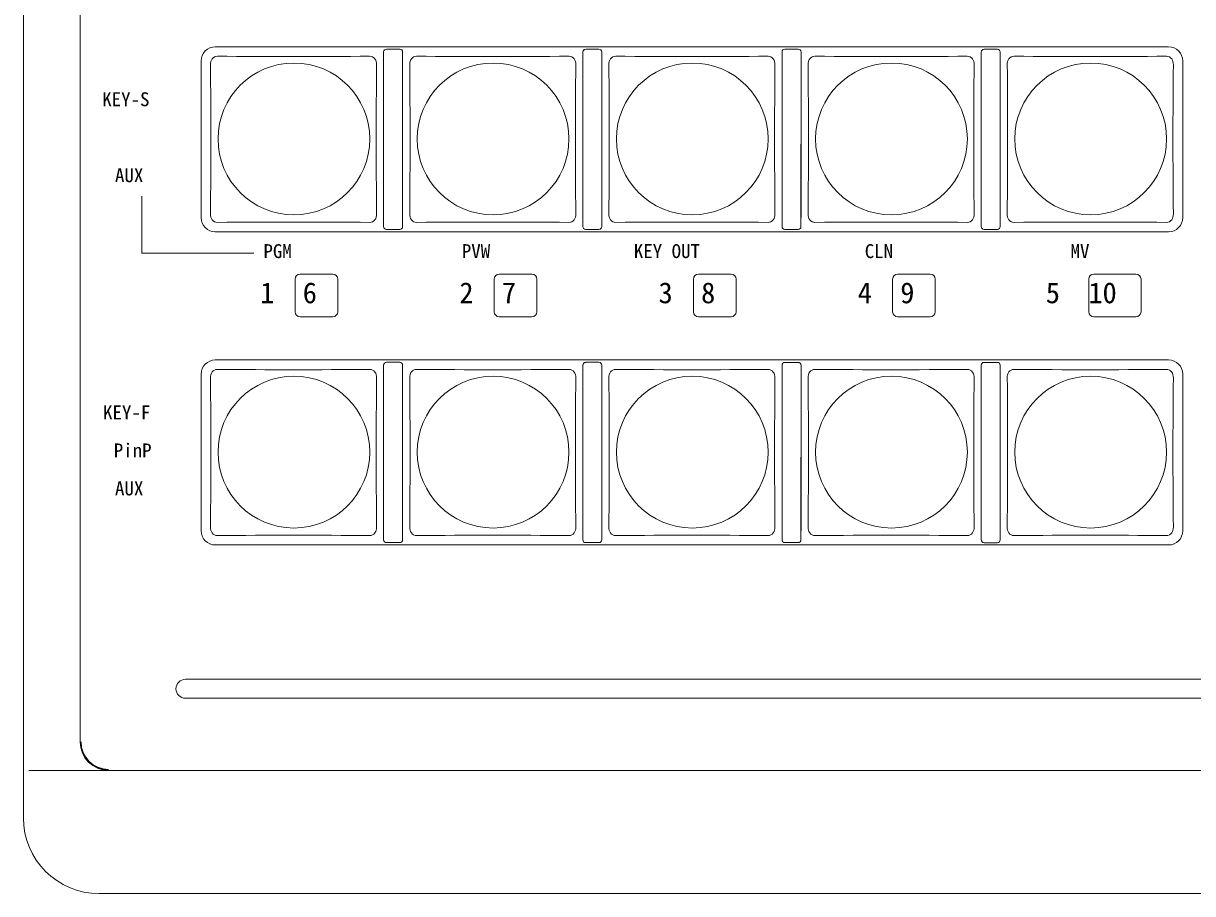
# Model space of a CAD drawing. Units: millimetres, scale not verified. Extents: x -63 to 62, y -57 to 57.
# Drawn here: x -45.72 to -21.07, y -4.71 to 13.63 of the extents above; entities that cross this region are included whole.
import ezdxf
from ezdxf.enums import TextEntityAlignment as Align

# ---------------------------------------------------------------- set-up
doc = ezdxf.new("R2010")
doc.units = ezdxf.units.MM
doc.header["$LTSCALE"] = 0.125
doc.layers.add('0-4_GAIKEI', color=1, linetype='Continuous', lineweight=18)
doc.styles.add('ＭＳ ゴシック', font='')
doc.styles.get('ＭＳ ゴシック').set_extended_font_data('MS Gothic')

msp = doc.modelspace()

# ---------------------------------------------------------------- linework, layer by layer
at = {"layer": '0-4_GAIKEI', "color": 7}
for p, q in [((-45.7203, 29.0844), (-45.7203, -3.1156)), ((-44.1238, -4.7121), (-5.3238, -4.7121))]:
    msp.add_line(p, q, dxfattribs=at)
at = {"layer": '0-4_GAIKEI'}
for p, q in [((-44.5238, 27.4844), (-44.5238, -1.5156)), ((-21.5738, 13.1344), (-41.6738, 13.1344)), ((-37.7838, 13.0844), (-38.0638, 13.0844)), ((-33.5838, 13.084), (-33.8638, 13.0841)), ((-29.3838, 13.0837), (-29.6638, 13.0837)), ((-25.1838, 13.0833), (-25.4638, 13.0833)), ((-41.9738, 12.8344), (-41.9738, 9.5344)), ((-38.1238, 12.8344), (-38.1241, 9.5221)), ((-38.1238, 13.0244), (-38.1238, 12.8344)), ((-37.7241, 9.3444), (-37.7238, 12.8344)), ((-37.7238, 12.8344), (-37.7238, 13.0244)), ((-37.7238, 12.8344), (-37.7238, 9.5344)), ((-33.9238, 12.8342), (-33.9241, 9.5221)), ((-33.9238, 13.0241), (-33.9238, 12.8344)), ((-33.9238, 12.8344), (-33.9238, 12.8342)), ((-33.5241, 9.344), (-33.5238, 12.8342)), ((-33.5238, 12.8345), (-33.5238, 13.024)), ((-33.5238, 12.8344), (-33.5238, 12.8345)), ((-29.7238, 13.0237), (-29.7238, 12.8344)), ((-29.3241, 9.3436), (-29.3238, 12.834)), ((-29.3238, 12.8345), (-29.3238, 13.0236)), ((-29.3238, 12.8344), (-29.3238, 12.8345)), ((-25.5238, 12.8338), (-25.5241, 9.5221)), ((-25.5238, 13.0233), (-25.5238, 12.8344)), ((-25.5238, 12.8344), (-25.5238, 12.8338)), ((-25.1241, 9.3433), (-25.1238, 12.8338)), ((-25.1238, 12.8346), (-25.1238, 13.0233)), ((-25.1238, 12.8344), (-25.1238, 12.8346)), ((-25.1238, 12.8344), (-25.1238, 12.8338)), ((-25.1238, 12.8338), (-25.1238, 9.5344)), ((-21.2738, 9.5344), (-21.2738, 12.8344)), ((-43.2238, 9.9843), (-43.2238, 8.7843)), ((-38.1241, 9.5221), (-38.1241, 9.3444)), ((-33.9241, 9.5221), (-33.9241, 9.3441)), ((-29.7241, 9.5221), (-29.7241, 9.3437)), ((-25.5241, 9.5221), (-25.5241, 9.3433)), ((-41.6738, 9.2344), (-21.5738, 9.2344)), ((-38.0641, 9.2844), (-37.7841, 9.2844)), ((-33.8641, 9.2841), (-33.5841, 9.284)), ((-29.6641, 9.2837), (-29.3841, 9.2837)), ((-25.4641, 9.2833), (-25.1841, 9.2833)), ((-40.8586, 8.7843), (-43.2238, 8.7843)), ((-39.9917, 8.2387), (-39.9917, 7.5507)), ((-39.1977, 8.3447), (-39.8857, 8.3447)), ((-39.0917, 7.5507), (-39.0917, 8.2387)), ((-35.7917, 8.2387), (-35.7917, 7.5507)), ((-34.9977, 8.3447), (-35.6857, 8.3447)), ((-34.8917, 7.5507), (-34.8917, 8.2387)), ((-31.5917, 8.2387), (-31.5917, 7.5507)), ((-30.7977, 8.3447), (-31.4857, 8.3447)), ((-30.6917, 7.5507), (-30.6917, 8.2387)), ((-27.3917, 8.2387), (-27.3917, 7.5507)), ((-26.5977, 8.3447), (-27.2857, 8.3447)), ((-26.4917, 7.5507), (-26.4917, 8.2387)), ((-23.2543, 8.2387), (-23.2543, 7.5507)), ((-22.2603, 8.3447), (-23.1483, 8.3447)), ((-22.1543, 7.5507), (-22.1543, 8.2387)), ((-39.8857, 7.4447), (-39.1977, 7.4447)), ((-35.6857, 7.4447), (-34.9977, 7.4447)), ((-31.4857, 7.4447), (-30.7977, 7.4447)), ((-27.2857, 7.4447), (-26.5977, 7.4447)), ((-23.1483, 7.4447), (-22.2603, 7.4447)), ((-21.5738, 6.5344), (-41.6738, 6.5344)), ((-38.1238, 6.4244), (-38.1238, 6.2344)), ((-37.7838, 6.4844), (-38.0638, 6.4844)), ((-37.7238, 6.2344), (-37.7238, 6.4244)), ((-33.9238, 6.4241), (-33.9238, 6.2344)), ((-33.5838, 6.484), (-33.8638, 6.4841)), ((-33.5238, 6.2345), (-33.5238, 6.424)), ((-29.7238, 6.4237), (-29.7238, 6.2344)), ((-29.3838, 6.4837), (-29.6638, 6.4837)), ((-29.3238, 6.2345), (-29.3238, 6.4236)), ((-25.5238, 6.4233), (-25.5238, 6.2344)), ((-25.1838, 6.4833), (-25.4638, 6.4833)), ((-25.1238, 6.2346), (-25.1238, 6.4233)), ((-41.9738, 6.2344), (-41.9738, 2.9344)), ((-37.7241, 2.7444), (-37.7238, 6.2344)), ((-37.7238, 6.2344), (-37.7238, 2.9344)), ((-33.9238, 6.2342), (-33.9241, 2.9221)), ((-33.9238, 6.2344), (-33.9238, 6.2342)), ((-33.5241, 2.744), (-33.5238, 6.2342)), ((-33.5238, 6.2344), (-33.5238, 6.2345)), ((-33.5238, 6.2344), (-33.5238, 6.2342)), ((-33.5238, 6.2342), (-33.5238, 2.9344)), ((-29.7238, 6.234), (-29.7241, 2.9221)), ((-29.7238, 6.2344), (-29.7238, 6.234)), ((-29.3241, 2.7436), (-29.3238, 6.234)), ((-29.3238, 6.2344), (-29.3238, 6.2345)), ((-29.3238, 6.2344), (-29.3238, 6.234)), ((-29.3238, 6.234), (-29.3238, 2.9344)), ((-25.5238, 6.2338), (-25.5241, 2.9221)), ((-25.5238, 6.2344), (-25.5238, 6.2338)), ((-25.1241, 2.7433), (-25.1238, 6.2338)), ((-25.1238, 6.2344), (-25.1238, 6.2346)), ((-25.1238, 6.2344), (-25.1238, 6.2338)), ((-25.1238, 6.2338), (-25.1238, 2.9344)), ((-21.2738, 2.9344), (-21.2738, 6.2344)), ((-33.9241, 2.9221), (-33.9241, 2.7441)), ((-29.7241, 2.9221), (-29.7241, 2.7437)), ((-25.5241, 2.9221), (-25.5241, 2.7433)), ((-41.6738, 2.6344), (-21.5738, 2.6344)), ((-38.0641, 2.6844), (-37.7841, 2.6844)), ((-33.8641, 2.6841), (-33.5841, 2.684)), ((-29.6641, 2.6837), (-29.3841, 2.6837)), ((-25.4641, 2.6833), (-25.1841, 2.6833)), ((-7.1438, -0.1956), (-42.3038, -0.1956)), ((-42.3038, -0.1956), (-7.1438, -0.1956)), ((-42.3038, -0.5956), (-7.1438, -0.5956)), ((-7.1438, -0.5956), (-42.3038, -0.5956)), ((-44.5168, -1.5156), (-44.5238, -1.5156)), ((-45.4063, -2.1156), (-45.6062, -2.1156)), ((-43.9238, -2.1156), (-5.5238, -2.1156))]:
    msp.add_line(p, q, dxfattribs=at)
for points in [[(-41.629, 12.9357), (-41.6609, 12.9325), (-41.6912, 12.9219), (-41.7179, 12.9041), (-41.74, 12.8803), (-41.7563, 12.8524), (-41.7672, 12.8222), (-41.7733, 12.7908), (-41.7751, 12.7589)], [(-38.2727, 12.7588), (-38.2745, 12.7907), (-38.2806, 12.8221), (-38.2914, 12.8523), (-38.3077, 12.88), (-38.3297, 12.9039), (-38.3565, 12.9218), (-38.3868, 12.9323), (-38.4188, 12.9356)], [(-37.429, 12.9357), (-37.4609, 12.9325), (-37.4912, 12.9219), (-37.5179, 12.9041), (-37.54, 12.8803), (-37.5563, 12.8524), (-37.5672, 12.8222), (-37.5733, 12.7908), (-37.5751, 12.7589)], [(-34.0727, 12.7588), (-34.0745, 12.7907), (-34.0806, 12.8221), (-34.0914, 12.8523), (-34.1077, 12.88), (-34.1297, 12.9039), (-34.1565, 12.9218), (-34.1868, 12.9323), (-34.2188, 12.9356)], [(-33.5238, 12.8344), (-33.5238, 12.8342), (-33.5238, 9.5344)], [(-33.229, 12.9357), (-33.2609, 12.9325), (-33.2912, 12.9219), (-33.3179, 12.9041), (-33.34, 12.8803), (-33.3563, 12.8524), (-33.3672, 12.8222), (-33.3733, 12.7908), (-33.3751, 12.7589)], [(-29.8727, 12.7588), (-29.8745, 12.7907), (-29.8806, 12.8221), (-29.8914, 12.8523), (-29.9077, 12.88), (-29.9297, 12.9039), (-29.9565, 12.9218), (-29.9868, 12.9323), (-30.0188, 12.9356)], [(-29.7238, 12.8344), (-29.7238, 12.834), (-29.7241, 9.5221)], [(-29.3238, 12.8344), (-29.3238, 12.834), (-29.3238, 9.5344)], [(-29.029, 12.9357), (-29.0609, 12.9325), (-29.0912, 12.9219), (-29.1179, 12.9041), (-29.14, 12.8803), (-29.1563, 12.8524), (-29.1672, 12.8222), (-29.1733, 12.7908), (-29.1751, 12.7589)], [(-25.6727, 12.7588), (-25.6745, 12.7907), (-25.6806, 12.8221), (-25.6914, 12.8523), (-25.7077, 12.88), (-25.7297, 12.9039), (-25.7565, 12.9218), (-25.7868, 12.9323), (-25.8188, 12.9356)], [(-24.829, 12.9357), (-24.8609, 12.9325), (-24.8912, 12.9219), (-24.9179, 12.9041), (-24.94, 12.8803), (-24.9563, 12.8524), (-24.9672, 12.8222), (-24.9733, 12.7908), (-24.9751, 12.7589)], [(-21.4727, 12.7588), (-21.4745, 12.7907), (-21.4806, 12.8221), (-21.4914, 12.8523), (-21.5077, 12.88), (-21.5297, 12.9039), (-21.5565, 12.9218), (-21.5868, 12.9323), (-21.6188, 12.9356)], [(-41.7752, 9.6097), (-41.7734, 9.5778), (-41.7673, 9.5464), (-41.7565, 9.5162), (-41.7402, 9.4885), (-41.7182, 9.4646), (-41.6914, 9.4467), (-41.6611, 9.4361), (-41.6291, 9.4328)], [(-38.4187, 9.4329), (-38.3867, 9.4362), (-38.3565, 9.4467), (-38.3297, 9.4646), (-38.3077, 9.4884), (-38.2914, 9.5163), (-38.2805, 9.5465), (-38.2744, 9.5779), (-38.2726, 9.6098)], [(-37.5752, 9.6097), (-37.5734, 9.5778), (-37.5673, 9.5464), (-37.5565, 9.5162), (-37.5402, 9.4885), (-37.5182, 9.4646), (-37.4914, 9.4467), (-37.4611, 9.4361), (-37.4291, 9.4328)], [(-34.2187, 9.4329), (-34.1867, 9.4362), (-34.1565, 9.4467), (-34.1297, 9.4646), (-34.1077, 9.4884), (-34.0914, 9.5163), (-34.0805, 9.5465), (-34.0744, 9.5779), (-34.0726, 9.6098)], [(-33.3752, 9.6097), (-33.3734, 9.5778), (-33.3673, 9.5464), (-33.3565, 9.5162), (-33.3402, 9.4885), (-33.3182, 9.4646), (-33.2914, 9.4467), (-33.2611, 9.4361), (-33.2291, 9.4328)], [(-30.0187, 9.4329), (-29.9867, 9.4362), (-29.9565, 9.4467), (-29.9297, 9.4646), (-29.9077, 9.4884), (-29.8914, 9.5163), (-29.8805, 9.5465), (-29.8744, 9.5779), (-29.8726, 9.6098)], [(-29.1752, 9.6097), (-29.1734, 9.5778), (-29.1673, 9.5464), (-29.1565, 9.5162), (-29.1402, 9.4885), (-29.1182, 9.4646), (-29.0914, 9.4467), (-29.0611, 9.4361), (-29.0291, 9.4328)], [(-25.8187, 9.4329), (-25.7867, 9.4362), (-25.7565, 9.4467), (-25.7297, 9.4646), (-25.7077, 9.4884), (-25.6914, 9.5163), (-25.6805, 9.5465), (-25.6744, 9.5779), (-25.6726, 9.6098)], [(-24.9752, 9.6097), (-24.9734, 9.5778), (-24.9673, 9.5464), (-24.9565, 9.5162), (-24.9402, 9.4885), (-24.9182, 9.4646), (-24.8914, 9.4467), (-24.8611, 9.4361), (-24.8291, 9.4328)], [(-21.6187, 9.4329), (-21.5867, 9.4362), (-21.5565, 9.4467), (-21.5297, 9.4646), (-21.5077, 9.4884), (-21.4914, 9.5163), (-21.4805, 9.5465), (-21.4744, 9.5779), (-21.4726, 9.6098)], [(-41.629, 6.3357), (-41.6609, 6.3325), (-41.6912, 6.3219), (-41.7179, 6.3041), (-41.74, 6.2803), (-41.7563, 6.2524), (-41.7672, 6.2222), (-41.7733, 6.1908), (-41.7751, 6.1589)], [(-38.2727, 6.1588), (-38.2745, 6.1907), (-38.2806, 6.2221), (-38.2914, 6.2523), (-38.3077, 6.28), (-38.3297, 6.3039), (-38.3565, 6.3218), (-38.3868, 6.3323), (-38.4188, 6.3356)], [(-38.1238, 6.2344), (-38.1241, 2.9221), (-38.1241, 2.7444)], [(-37.429, 6.3357), (-37.4609, 6.3325), (-37.4912, 6.3219), (-37.5179, 6.3041), (-37.54, 6.2803), (-37.5563, 6.2524), (-37.5672, 6.2222), (-37.5733, 6.1908), (-37.5751, 6.1589)], [(-34.0727, 6.1588), (-34.0745, 6.1907), (-34.0806, 6.2221), (-34.0914, 6.2523), (-34.1077, 6.28), (-34.1297, 6.3039), (-34.1565, 6.3218), (-34.1868, 6.3323), (-34.2188, 6.3356)], [(-33.229, 6.3357), (-33.2609, 6.3325), (-33.2912, 6.3219), (-33.3179, 6.3041), (-33.34, 6.2803), (-33.3563, 6.2524), (-33.3672, 6.2222), (-33.3733, 6.1908), (-33.3751, 6.1589)], [(-29.8727, 6.1588), (-29.8745, 6.1907), (-29.8806, 6.2221), (-29.8914, 6.2523), (-29.9077, 6.28), (-29.9297, 6.3039), (-29.9565, 6.3218), (-29.9868, 6.3323), (-30.0188, 6.3356)], [(-29.029, 6.3357), (-29.0609, 6.3325), (-29.0912, 6.3219), (-29.1179, 6.3041), (-29.14, 6.2803), (-29.1563, 6.2524), (-29.1672, 6.2222), (-29.1733, 6.1908), (-29.1751, 6.1589)], [(-25.6727, 6.1588), (-25.6745, 6.1907), (-25.6806, 6.2221), (-25.6914, 6.2523), (-25.7077, 6.28), (-25.7297, 6.3039), (-25.7565, 6.3218), (-25.7868, 6.3323), (-25.8188, 6.3356)], [(-24.829, 6.3357), (-24.8609, 6.3325), (-24.8912, 6.3219), (-24.9179, 6.3041), (-24.94, 6.2803), (-24.9563, 6.2524), (-24.9672, 6.2222), (-24.9733, 6.1908), (-24.9751, 6.1589)], [(-21.4727, 6.1588), (-21.4745, 6.1907), (-21.4806, 6.2221), (-21.4914, 6.2523), (-21.5077, 6.28), (-21.5297, 6.3039), (-21.5565, 6.3218), (-21.5868, 6.3323), (-21.6188, 6.3356)], [(-41.7752, 3.0097), (-41.7734, 2.9778), (-41.7673, 2.9464), (-41.7565, 2.9162), (-41.7402, 2.8885), (-41.7182, 2.8646), (-41.6914, 2.8467), (-41.6611, 2.8361), (-41.6291, 2.8328)], [(-38.4187, 2.8329), (-38.3867, 2.8362), (-38.3565, 2.8467), (-38.3297, 2.8646), (-38.3077, 2.8884), (-38.2914, 2.9163), (-38.2805, 2.9465), (-38.2744, 2.9779), (-38.2726, 3.0098)], [(-37.5752, 3.0097), (-37.5734, 2.9778), (-37.5673, 2.9464), (-37.5565, 2.9162), (-37.5402, 2.8885), (-37.5182, 2.8646), (-37.4914, 2.8467), (-37.4611, 2.8361), (-37.4291, 2.8328)], [(-34.2187, 2.8329), (-34.1867, 2.8362), (-34.1565, 2.8467), (-34.1297, 2.8646), (-34.1077, 2.8884), (-34.0914, 2.9163), (-34.0805, 2.9465), (-34.0744, 2.9779), (-34.0726, 3.0098)], [(-33.3752, 3.0097), (-33.3734, 2.9778), (-33.3673, 2.9464), (-33.3565, 2.9162), (-33.3402, 2.8885), (-33.3182, 2.8646), (-33.2914, 2.8467), (-33.2611, 2.8361), (-33.2291, 2.8328)], [(-30.0187, 2.8329), (-29.9867, 2.8362), (-29.9565, 2.8467), (-29.9297, 2.8646), (-29.9077, 2.8884), (-29.8914, 2.9163), (-29.8805, 2.9465), (-29.8744, 2.9779), (-29.8726, 3.0098)], [(-29.1752, 3.0097), (-29.1734, 2.9778), (-29.1673, 2.9464), (-29.1565, 2.9162), (-29.1402, 2.8885), (-29.1182, 2.8646), (-29.0914, 2.8467), (-29.0611, 2.8361), (-29.0291, 2.8328)], [(-25.8187, 2.8329), (-25.7867, 2.8362), (-25.7565, 2.8467), (-25.7297, 2.8646), (-25.7077, 2.8884), (-25.6914, 2.9163), (-25.6805, 2.9465), (-25.6744, 2.9779), (-25.6726, 3.0098)], [(-24.9752, 3.0097), (-24.9734, 2.9778), (-24.9673, 2.9464), (-24.9565, 2.9162), (-24.9402, 2.8885), (-24.9182, 2.8646), (-24.8914, 2.8467), (-24.8611, 2.8361), (-24.8291, 2.8328)], [(-21.6187, 2.8329), (-21.5867, 2.8362), (-21.5565, 2.8467), (-21.5297, 2.8646), (-21.5077, 2.8884), (-21.4914, 2.9163), (-21.4805, 2.9465), (-21.4744, 2.9779), (-21.4726, 3.0098)], [(-43.9238, -2.1086), (-43.9238, -2.1156), (-45.4063, -2.1156)]]:
    msp.add_lwpolyline(points, dxfattribs=at)
for centre in [(-40.0162, 11.1919), (-35.8162, 11.1919), (-31.6162, 11.1919), (-27.4162, 11.1919), (-23.2162, 11.1919), (-40.0162, 4.5919), (-35.8162, 4.5919), (-31.6162, 4.5919), (-27.4162, 4.5919), (-23.2162, 4.5919)]:
    msp.add_circle(centre, 1.6, dxfattribs=at)
for centre, radius, start, end in [((-41.6738, 12.8344), 0.3, 90, 180), ((-38.0638, 13.0244), 0.06, 89.99478, 179.99478), ((-37.7838, 13.0244), 0.06, 359.99478, 89.99478), ((-33.8638, 13.0241), 0.06, 89.99478, 179.99478), ((-33.8638, 13.0241), 0.0569, 89.99478, 179.99478), ((-33.5838, 13.024), 0.06, 359.99478, 89.99478), ((-29.6638, 13.0237), 0.06, 89.99478, 179.99478), ((-29.3838, 13.0237), 0.06, 359.99478, 89.99478), ((-25.4638, 13.0233), 0.06, 89.99478, 179.99478), ((-25.1838, 13.0233), 0.06, 359.99478, 89.99478), ((-21.5738, 12.8344), 0.3, 0, 90), ((-40.0189, 167.3713), 154.4439, 269.40266, 270.59362), ((-35.8189, 167.3713), 154.4439, 269.40266, 270.59362), ((-31.6189, 167.3713), 154.4439, 269.40266, 270.59362), ((-27.4189, 167.3713), 154.4439, 269.40266, 270.59362), ((-23.2189, 167.3713), 154.4439, 269.40266, 270.59362), ((-195.6439, 11.1894), 153.8768, 359.41179, 0.58442), ((113.9088, 11.1894), 152.1896, 179.40913, 180.59469), ((-191.4439, 11.1894), 153.8768, 359.41179, 0.58442), ((118.1088, 11.1894), 152.1896, 179.40913, 180.59469), ((-187.2439, 11.1894), 153.8768, 359.41179, 0.58442), ((122.3088, 11.1894), 152.1896, 179.40913, 180.59469), ((-183.0439, 11.1894), 153.8768, 359.41179, 0.58442), ((126.5088, 11.1894), 152.1896, 179.40913, 180.59469), ((-178.8439, 11.1894), 153.8768, 359.41179, 0.58442), ((130.7088, 11.1894), 152.1896, 179.40913, 180.59469), ((-41.6738, 9.5344), 0.3, 180, 270), ((-40.0189, -146.6927), 156.1338, 89.41278, 90.59092), ((-35.8189, -146.6927), 156.1338, 89.41278, 90.59092), ((-31.6189, -146.6927), 156.1338, 89.41278, 90.59092), ((-27.4189, -146.6927), 156.1338, 89.41278, 90.59092), ((-23.2189, -146.6927), 156.1338, 89.41278, 90.59092), ((-21.5738, 9.5344), 0.3, 270, 0), ((-38.0641, 9.3444), 0.06, 179.99478, 269.99478), ((-37.7841, 9.3444), 0.06, 269.99478, 359.99478), ((-33.8641, 9.3441), 0.06, 179.99478, 269.99478), ((-33.5841, 9.344), 0.06, 269.99478, 359.99478), ((-29.6641, 9.3437), 0.06, 179.99478, 269.99478), ((-29.3841, 9.3437), 0.06, 269.99478, 359.99478), ((-25.4641, 9.3433), 0.06, 179.99478, 269.99478), ((-25.1841, 9.3433), 0.06, 269.99478, 359.99478), ((-39.8857, 8.2387), 0.106, 90, 180), ((-39.1977, 8.2387), 0.106, 0, 90), ((-35.6857, 8.2387), 0.106, 90, 180), ((-34.9977, 8.2387), 0.106, 0, 90), ((-31.4857, 8.2387), 0.106, 90, 180), ((-30.7977, 8.2387), 0.106, 0, 90), ((-27.2857, 8.2387), 0.106, 90, 180), ((-26.5977, 8.2387), 0.106, 0, 90), ((-23.1483, 8.2387), 0.106, 90, 180), ((-22.2603, 8.2387), 0.106, 0, 90), ((-39.8857, 7.5507), 0.106, 180, 270), ((-39.1977, 7.5507), 0.106, 270, 0), ((-35.6857, 7.5507), 0.106, 180, 270), ((-34.9977, 7.5507), 0.106, 270, 0), ((-31.4857, 7.5507), 0.106, 180, 270), ((-30.7977, 7.5507), 0.106, 270, 0), ((-27.2857, 7.5507), 0.106, 180, 270), ((-26.5977, 7.5507), 0.106, 270, 0), ((-23.1483, 7.5507), 0.106, 180, 270), ((-22.2603, 7.5507), 0.106, 270, 0), ((-41.6738, 6.2344), 0.3, 90, 180), ((-38.0638, 6.4244), 0.06, 89.99478, 179.99478), ((-37.7838, 6.4244), 0.06, 359.99478, 89.99478), ((-33.8638, 6.4241), 0.06, 89.99478, 179.99478), ((-33.8638, 6.4241), 0.0569, 89.99478, 179.99478), ((-33.5838, 6.424), 0.06, 359.99478, 89.99478), ((-29.6638, 6.4237), 0.06, 89.99478, 179.99478), ((-29.3838, 6.4237), 0.06, 359.99478, 89.99478), ((-25.4638, 6.4233), 0.06, 89.99478, 179.99478), ((-25.1838, 6.4233), 0.06, 359.99478, 89.99478), ((-21.5738, 6.2344), 0.3, 0, 90), ((-40.0189, 160.7713), 154.4439, 269.40266, 270.59362), ((-35.8189, 160.7713), 154.4439, 269.40266, 270.59362), ((-31.6189, 160.7713), 154.4439, 269.40266, 270.59362), ((-27.4189, 160.7713), 154.4439, 269.40266, 270.59362), ((-23.2189, 160.7713), 154.4439, 269.40266, 270.59362), ((-195.6439, 4.5894), 153.8768, 359.41179, 0.58442), ((113.9088, 4.5894), 152.1896, 179.40913, 180.59469), ((-191.4439, 4.5894), 153.8768, 359.41179, 0.58442), ((118.1088, 4.5894), 152.1896, 179.40913, 180.59469), ((-187.2439, 4.5894), 153.8768, 359.41179, 0.58442), ((122.3088, 4.5894), 152.1896, 179.40913, 180.59469), ((-183.0439, 4.5894), 153.8768, 359.41179, 0.58442), ((126.5088, 4.5894), 152.1896, 179.40913, 180.59469), ((-178.8439, 4.5894), 153.8768, 359.41179, 0.58442), ((130.7088, 4.5894), 152.1896, 179.40913, 180.59469), ((-41.6738, 2.9344), 0.3, 180, 270), ((-40.0189, -153.2927), 156.1338, 89.41278, 90.59092), ((-38.0641, 2.7444), 0.06, 179.99478, 269.99478), ((-37.7841, 2.7444), 0.06, 269.99478, 359.99478), ((-35.8189, -153.2927), 156.1338, 89.41278, 90.59092), ((-33.8641, 2.7441), 0.06, 179.99478, 269.99478), ((-33.5841, 2.744), 0.06, 269.99478, 359.99478), ((-31.6189, -153.2927), 156.1338, 89.41278, 90.59092), ((-29.6641, 2.7437), 0.06, 179.99478, 269.99478), ((-29.3841, 2.7437), 0.06, 269.99478, 359.99478), ((-27.4189, -153.2927), 156.1338, 89.41278, 90.59092), ((-25.4641, 2.7433), 0.06, 179.99478, 269.99478), ((-25.1841, 2.7433), 0.06, 269.99478, 359.99478), ((-23.2189, -153.2927), 156.1338, 89.41278, 90.59092), ((-21.5738, 2.9344), 0.3, 270, 0), ((-42.3038, -0.3956), 0.2, 90, 180), ((-42.3038, -0.3956), 0.2, 90, 180), ((-42.3038, -0.3956), 0.2, 180, 270), ((-42.3038, -0.3956), 0.2, 180, 270), ((-43.9238, -1.5156), 0.6, 180, 270), ((-43.9238, -1.5156), 0.593, 180, 270), ((-43.9238, -1.5156), 0.58, 180, 270)]:
    msp.add_arc(centre, radius, start, end, dxfattribs=at)
at = {"layer": '0-4_GAIKEI', "color": 7}
msp.add_arc((-44.1238, -3.1156), 1.5965, 180, 270, dxfattribs=at)

# ---------------------------------------------------------------- texts
at = {"layer": '0-4_GAIKEI', "color": 7, "style": 'ＭＳ ゴシック'}
for s, height, p in [('KEY-S', 0.2933, (-44.0586, 11.793)), ('AUX', 0.2933, (-43.789, 10.193)), ('PGM', 0.2933, (-40.6586, 8.593)), ('PVW', 0.2933, (-36.476, 8.593)), ('KEY OUT', 0.2933, (-32.8499, 8.593)), ('CLN', 0.2933, (-27.9803, 8.593)), ('MV', 0.2933, (-23.6412, 8.593)), ('1  6', 0.4399, (-40.7281, 7.5973)), ('2  7', 0.4399, (-36.5281, 7.5973)), ('3  8', 0.4399, (-32.3281, 7.5973)), ('4  9', 0.4399, (-28.1281, 7.5973)), ('5  10', 0.4399, (-24.1629, 7.5973)), ('KEY-F', 0.2933, (-44.0412, 5.193)), ('PinP', 0.2933, (-43.8151, 4.393)), ('AUX', 0.2933, (-43.789, 3.593))]:
    msp.add_text(s, height=height, dxfattribs=at).set_placement(p, align=Align.BOTTOM_LEFT)

doc.saveas('drawing.dxf')
